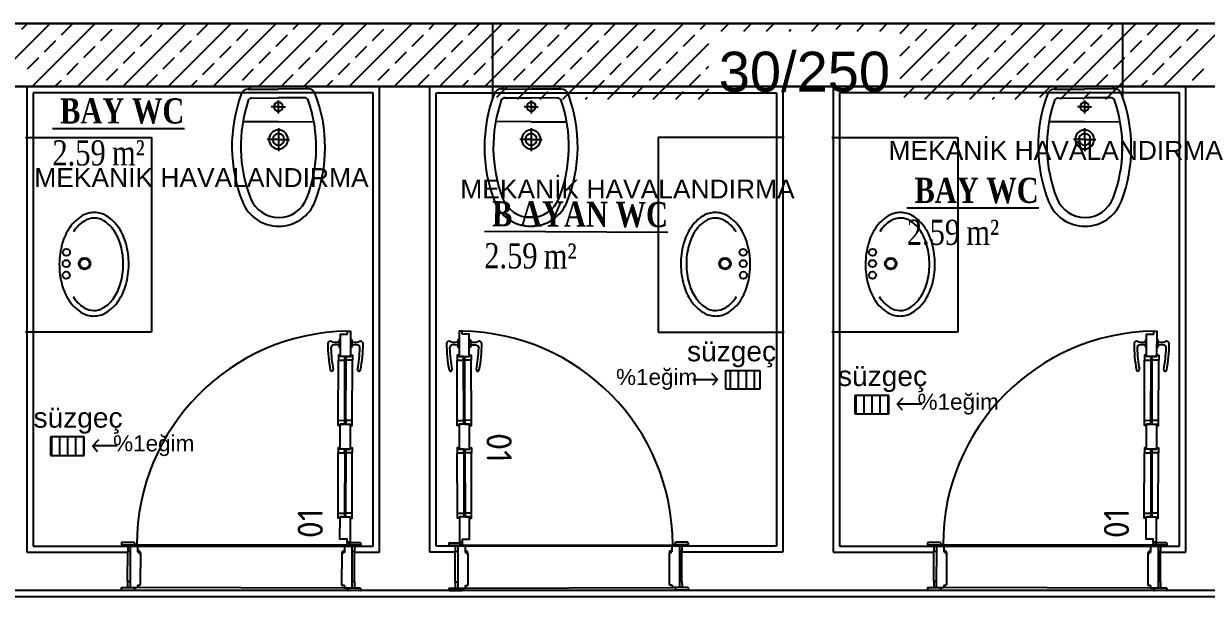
# Model space of a CAD drawing. Extents: x 357804 to 359242, y -615216 to -609926.
# Drawn here: x 358198.1 to 358667.5, y -610163.9 to -609936.4 of the extents above; entities that cross this region are included whole.
import ezdxf
from ezdxf.enums import TextEntityAlignment as Align

# ---------------------------------------------------------------- set-up
doc = ezdxf.new("R2010")
doc.units = 0
doc.header["$MEASUREMENT"] = 0
doc.layers.add('MKDU0', color=50, linetype='CONTINUOUS')
doc.styles.add('BORA', font='times.ttf')
doc.styles.add('KT-isocpeur', font='isocpeur.ttf', dxfattribs={"height": 10})
doc.styles.add('MtXpl_Times_New_Roma', font='timesbd.ttf')
doc.styles.get("Standard").update_dxf_attribs({"font": 'arial.ttf'})
doc.styles.add('style2', font='arial.ttf')

msp = doc.modelspace()

# ---------------------------------------------------------------- linework, layer by layer
at = {"layer": 'MKDU0', "color": 8, "ltscale": 0.03}
for p, q in [((357804.37, -609936.35), (359214.37, -609936.35)), ((357804.37, -609936.35), (359214.37, -609936.35)), ((359214.37, -609936.35), (357804.37, -609936.35)), ((359214.37, -609936.35), (357804.37, -609936.35)), ((357884.37, -609936.35), (358384.37, -609936.35)), ((358183.56, -609961.35), (358208.56, -609936.35)), ((358197.33, -609938.6), (358199.58, -609936.35)), ((358201.52, -609961.35), (358226.52, -609936.35)), ((358213.05, -609940.84), (358217.54, -609936.35)), ((358219.48, -609961.35), (358244.48, -609936.35)), ((358228.76, -609943.09), (358233.25, -609938.6)), ((358235.5, -609936.35), (358235.5, -609936.35)), ((358237.44, -609961.35), (358262.44, -609936.35)), ((358251.21, -609938.6), (358253.46, -609936.35)), ((358255.4, -609961.35), (358280.4, -609936.35)), ((358266.93, -609940.84), (358271.42, -609936.35)), ((358273.36, -609961.35), (358298.36, -609936.35)), ((358282.64, -609943.09), (358287.13, -609938.6)), ((358289.38, -609936.35), (358289.38, -609936.35)), ((358291.32, -609961.35), (358316.32, -609936.35)), ((358305.1, -609938.6), (358307.34, -609936.35)), ((358309.28, -609961.35), (358334.28, -609936.35)), ((358320.81, -609940.84), (358325.3, -609936.35)), ((358327.24, -609961.35), (358352.24, -609936.35)), ((358336.53, -609943.09), (358341.02, -609938.6)), ((358343.26, -609936.35), (358343.26, -609936.35)), ((358345.2, -609961.35), (358370.2, -609936.35)), ((358358.98, -609938.6), (358361.22, -609936.35)), ((358374.69, -609940.84), (358379.18, -609936.35)), ((358384.37, -609940.15), (358388.16, -609936.35)), ((358384.37, -609958.11), (358406.12, -609936.35)), ((358384.37, -609936.35), (358634.37, -609936.35)), ((358384.37, -609966.35), (358384.37, -609936.35)), ((358390.41, -609943.09), (358394.9, -609938.6)), ((358394.08, -609966.35), (358424.08, -609936.35)), ((358397.14, -609936.35), (358397.14, -609936.35)), ((358412.05, -609966.35), (358442.05, -609936.35)), ((358412.86, -609938.6), (358415.1, -609936.35)), ((358428.57, -609940.84), (358433.06, -609936.35)), ((358430.01, -609966.35), (358460.01, -609936.35)), ((358444.29, -609943.09), (358448.78, -609938.6)), ((358451.02, -609936.35), (358451.03, -609936.35)), ((358466.74, -609938.6), (358468.99, -609936.35)), ((358475, -609939.32), (358477.97, -609936.35)), ((358483.98, -609939.32), (358486.95, -609936.35)), ((358492.96, -609939.32), (358495.93, -609936.35)), ((358501.94, -609939.32), (358502.66, -609938.6)), ((358504.91, -609936.35), (358504.91, -609936.35)), ((358510.92, -609939.32), (358513.89, -609936.35)), ((358520.62, -609938.6), (358522.87, -609936.35)), ((358528.88, -609939.32), (358531.85, -609936.35)), ((358537.87, -609939.32), (358540.83, -609936.35)), ((358545.95, -609940.21), (358549.81, -609936.35)), ((358545.95, -609958.17), (358567.77, -609936.35)), ((358552.05, -609943.09), (358556.54, -609938.6)), ((358555.73, -609966.35), (358585.73, -609936.35)), ((358558.79, -609936.35), (358558.79, -609936.35)), ((358573.69, -609966.35), (358603.69, -609936.35)), ((358574.5, -609938.6), (358576.75, -609936.35)), ((358590.22, -609940.84), (358594.71, -609936.35)), ((358591.65, -609966.35), (358621.65, -609936.35)), ((358605.93, -609943.09), (358610.42, -609938.6)), ((358612.67, -609936.35), (358612.67, -609936.35)), ((358628.38, -609938.6), (358630.63, -609936.35)), ((358634.37, -609941.6), (358639.61, -609936.35)), ((358634.37, -609959.56), (358657.57, -609936.35)), ((358634.37, -609936.35), (359134.37, -609936.35)), ((358634.37, -609966.35), (358634.37, -609936.35)), ((358644.1, -609940.84), (358648.59, -609936.35)), ((358650.53, -609961.35), (358675.53, -609936.35)), ((358659.82, -609943.09), (358664.31, -609938.6)), ((358666.55, -609936.35), (358666.55, -609936.35)), ((358206.31, -609947.58), (358210.8, -609943.09)), ((358244.48, -609945.33), (358248.97, -609940.84)), ((358260.19, -609947.58), (358264.68, -609943.09)), ((358298.36, -609945.33), (358302.85, -609940.84)), ((358314.08, -609947.58), (358318.57, -609943.09)), ((358352.24, -609945.33), (358356.73, -609940.84)), ((358363.16, -609961.35), (358384.37, -609940.15)), ((358367.96, -609947.58), (358372.45, -609943.09)), ((358406.12, -609945.33), (358410.61, -609940.84)), ((358421.84, -609947.58), (358426.33, -609943.09)), ((358447.97, -609966.35), (358470.02, -609944.3)), ((358460, -609945.33), (358464.49, -609940.84)), ((358567.77, -609945.33), (358572.26, -609940.84)), ((358583.48, -609947.58), (358587.97, -609943.09)), ((358609.61, -609966.35), (358634.37, -609941.6)), ((358621.65, -609945.33), (358626.14, -609940.84)), ((358637.36, -609947.58), (358641.85, -609943.09)), ((358222.03, -609949.82), (358226.52, -609945.33)), ((358237.74, -609952.07), (358242.23, -609947.58)), ((358275.91, -609949.82), (358280.4, -609945.33)), ((358291.62, -609952.07), (358296.11, -609947.58)), ((358329.79, -609949.82), (358334.28, -609945.33)), ((358345.51, -609952.07), (358350, -609947.58)), ((358384.37, -609949.13), (358388.16, -609945.33)), ((358399.39, -609952.07), (358403.88, -609947.58)), ((358437.55, -609949.82), (358442.04, -609945.33)), ((358453.27, -609952.07), (358457.76, -609947.58)), ((358545.95, -609949.19), (358549.81, -609945.33)), ((358561.03, -609952.07), (358565.52, -609947.58)), ((358599.2, -609949.82), (358603.69, -609945.33)), ((358614.91, -609952.07), (358619.4, -609947.58)), ((358653.08, -609949.82), (358657.57, -609945.33)), ((358199.58, -609954.31), (358204.07, -609949.82)), ((358215.29, -609956.56), (358219.78, -609952.07)), ((358253.46, -609954.31), (358257.95, -609949.82)), ((358269.17, -609956.56), (358273.66, -609952.07)), ((358307.34, -609954.31), (358311.83, -609949.82)), ((358323.06, -609956.56), (358327.55, -609952.07)), ((358361.22, -609954.31), (358365.71, -609949.82)), ((358376.94, -609956.56), (358381.43, -609952.07)), ((358383.67, -609949.82), (358384.37, -609949.13)), ((358415.1, -609954.31), (358419.59, -609949.82)), ((358430.82, -609956.56), (358435.31, -609952.07)), ((358468.98, -609954.31), (358470.02, -609953.28)), ((358576.75, -609954.31), (358581.24, -609949.82)), ((358592.46, -609956.56), (358596.95, -609952.07)), ((358630.63, -609954.31), (358634.37, -609950.58)), ((358634.37, -609950.58), (358635.12, -609949.82)), ((358646.34, -609956.56), (358650.84, -609952.07)), ((358231.01, -609958.8), (358235.5, -609954.31)), ((358246.72, -609961.05), (358251.21, -609956.56)), ((358284.89, -609958.8), (358289.38, -609954.31)), ((358300.61, -609961.05), (358305.1, -609956.56)), ((358338.77, -609958.8), (358343.26, -609954.31)), ((358354.49, -609961.05), (358358.98, -609956.56)), ((358381.12, -609961.35), (358384.37, -609958.11)), ((358392.65, -609958.8), (358397.14, -609954.31)), ((358408.37, -609961.05), (358412.86, -609956.56)), ((358446.53, -609958.8), (358451.02, -609954.31)), ((358462.25, -609961.05), (358466.74, -609956.56)), ((358554.3, -609958.8), (358558.79, -609954.31)), ((358570.01, -609961.05), (358574.5, -609956.56)), ((358608.18, -609958.8), (358612.67, -609954.31)), ((358623.89, -609961.05), (358628.38, -609956.56)), ((358662.06, -609958.8), (358666.55, -609954.31)), ((359139.37, -609961.35), (357879.37, -609961.35)), ((357879.37, -609961.35), (359139.37, -609961.35)), ((357884.37, -609961.35), (358384.37, -609961.35)), ((358199.37, -609961.35), (358199.37, -610146.35)), ((358339.37, -609961.35), (358199.37, -609961.35)), ((358199.37, -609961.35), (358394.37, -609961.35)), ((358210.5, -609961.35), (358213.05, -609958.8)), ((358228.46, -609961.35), (358228.76, -609961.05)), ((358264.38, -609961.35), (358266.93, -609958.8)), ((358282.34, -609961.35), (358282.64, -609961.05)), ((358287.23, -609962.41), (358299.13, -609962.35)), ((358287.63, -609962.41), (358287.62, -609962.11)), ((358288.32, -609961.41), (358299.12, -609961.35)), ((358309.92, -609961.3), (358299.12, -609961.35)), ((358311.02, -609962.29), (358299.13, -609962.35)), ((358310.62, -609962.29), (358310.62, -609961.99)), ((358318.26, -609961.35), (358320.81, -609958.8)), ((358336.22, -609961.35), (358336.53, -609961.05)), ((358339.37, -610146.35), (358339.37, -609961.35)), ((358359.37, -610146.35), (358359.37, -609961.35)), ((358359.37, -609961.35), (358499.37, -609961.35)), ((358372.14, -609961.35), (358374.69, -609958.8)), ((358384.37, -609961.35), (358634.37, -609961.35)), ((358385.92, -609965.54), (358390.41, -609961.05)), ((358387.71, -609962.29), (358399.61, -609962.35)), ((358388.11, -609962.29), (358388.11, -609961.99)), ((358388.81, -609961.3), (358399.61, -609961.35)), ((358410.41, -609961.41), (358399.61, -609961.35)), ((358411.51, -609962.41), (358399.61, -609962.35)), ((358411.11, -609962.41), (358411.11, -609962.11)), ((358424.08, -609963.29), (358428.57, -609958.8)), ((358439.8, -609965.54), (358444.29, -609961.05)), ((358465.93, -609966.35), (358470.02, -609962.26)), ((358499.37, -609961.35), (358499.37, -610146.35)), ((358519.37, -609961.35), (358519.37, -610146.35)), ((358659.37, -609961.35), (358519.37, -609961.35)), ((358519.37, -609961.35), (358714.37, -609961.35)), ((358547.56, -609965.54), (358552.05, -609961.05)), ((358585.73, -609963.29), (358590.22, -609958.8)), ((358601.44, -609965.54), (358605.93, -609961.05)), ((358607.23, -609962.41), (358619.13, -609962.35)), ((358607.63, -609962.41), (358607.62, -609962.11)), ((358608.32, -609961.41), (358619.12, -609961.35)), ((358629.92, -609961.3), (358619.12, -609961.35)), ((358631.02, -609962.29), (358619.13, -609962.35)), ((358627.57, -609966.35), (358634.37, -609959.56)), ((358630.62, -609962.29), (358630.62, -609961.99)), ((358634.37, -609961.35), (359134.37, -609961.35)), ((358641.55, -609961.35), (358644.1, -609958.8)), ((358659.37, -610146.35), (358659.37, -609961.35)), ((358659.51, -609961.35), (358659.82, -609961.05)), ((358201.87, -609963.85), (358201.87, -610143.85)), ((358336.87, -609963.85), (358201.87, -609963.85)), ((358288.65, -609965.91), (358299.14, -609965.85)), ((358309.64, -609965.8), (358299.14, -609965.85)), ((358299.15, -609966.91), (358299.17, -609972.02)), ((358336.87, -610143.85), (358336.87, -609963.85)), ((358361.87, -610143.85), (358361.87, -609963.85)), ((358361.87, -609963.85), (358496.87, -609963.85)), ((358389.1, -609965.8), (358399.59, -609965.85)), ((358399.58, -609966.91), (358399.56, -609972.02)), ((358410.08, -609965.91), (358399.59, -609965.85)), ((358403.06, -609966.35), (358406.12, -609963.29)), ((358421.03, -609966.35), (358421.84, -609965.54)), ((358456.95, -609966.35), (358460, -609963.29)), ((358496.87, -609963.85), (358496.87, -610143.85)), ((358521.87, -609963.85), (358521.87, -610143.85)), ((358656.87, -609963.85), (358521.87, -609963.85)), ((358564.71, -609966.35), (358567.77, -609963.29)), ((358582.67, -609966.35), (358583.48, -609965.54)), ((358608.65, -609965.91), (358619.14, -609965.85)), ((358618.59, -609966.35), (358621.65, -609963.29)), ((358629.64, -609965.8), (358619.14, -609965.85)), ((358619.15, -609966.91), (358619.17, -609972.02)), ((358656.87, -610143.85), (358656.87, -609963.85)), ((358299.16, -609969.35), (358296.36, -609969.37)), ((358299.16, -609969.35), (358301.96, -609969.34)), ((358399.57, -609969.35), (358396.77, -609969.34)), ((358399.57, -609969.35), (358402.37, -609969.37)), ((358619.16, -609969.35), (358616.36, -609969.37)), ((358619.16, -609969.35), (358621.96, -609969.34)), ((358299.19, -609975.35), (358285.07, -609975.42)), ((358299.19, -609975.35), (358313.31, -609975.28)), ((358399.54, -609975.35), (358385.42, -609975.28)), ((358399.54, -609975.35), (358413.66, -609975.42)), ((358619.19, -609975.35), (358605.07, -609975.42)), ((358619.19, -609975.35), (358633.31, -609975.28)), ((358198.84, -609981.58), (358248.84, -609981.58)), ((358248.84, -609981.58), (358248.84, -610058.85)), ((358299.2, -609977.84), (358299.25, -609986.97)), ((358399.53, -609977.84), (358399.48, -609986.97)), ((358499.9, -609981.58), (358449.9, -609981.58)), ((358449.9, -609981.58), (358449.9, -610058.85)), ((358518.84, -609981.58), (358568.84, -609981.58)), ((358568.84, -609981.58), (358568.84, -610058.85)), ((358619.2, -609977.84), (358619.25, -609986.97)), ((358299.23, -609982.35), (358294.78, -609982.37)), ((358299.23, -609982.35), (358303.67, -609982.33)), ((358399.51, -609982.35), (358395.06, -609982.33)), ((358399.51, -609982.35), (358403.95, -609982.37)), ((358619.23, -609982.35), (358614.78, -609982.37)), ((358619.23, -609982.35), (358623.67, -609982.33)), ((358248.84, -610058.85), (358198.84, -610058.85)), ((358449.9, -610058.85), (358499.9, -610058.85)), ((358568.84, -610058.85), (358518.84, -610058.85)), ((358322.94, -610093.92), (358323, -610069.99)), ((358325.53, -610095.41), (358325.59, -610068.51)), ((358325.95, -610095.41), (358326.01, -610068.52)), ((358328.54, -610093.93), (358328.6, -610070)), ((358370.19, -610093.93), (358370.14, -610070)), ((358372.78, -610095.41), (358372.72, -610068.52)), ((358373.2, -610095.41), (358373.14, -610068.51)), ((358375.79, -610093.92), (358375.74, -610069.99)), ((358642.94, -610093.92), (358643, -610069.99)), ((358645.53, -610095.41), (358645.59, -610068.51)), ((358645.95, -610095.41), (358646.01, -610068.52)), ((358648.54, -610093.93), (358648.6, -610070)), ((358473.49, -610077.65), (358471.24, -610075.27)), ((358471.24, -610075.27), (358473.49, -610077.65)), ((358476.86, -610074.17), (358490.27, -610074.17)), ((358476.86, -610081.56), (358476.86, -610074.17)), ((358478.61, -610081.56), (358478.61, -610074.17)), ((358481.79, -610081.56), (358481.79, -610074.17)), ((358484.96, -610081.56), (358484.96, -610074.17)), ((358488.14, -610081.56), (358488.14, -610074.17)), ((358490.27, -610074.17), (358490.27, -610081.56)), ((358463.76, -610077.65), (358473.49, -610077.65)), ((358473.49, -610077.65), (358471.55, -610079.99)), ((358490.27, -610081.56), (358476.86, -610081.56)), ((358541.44, -610084), (358528.04, -610084)), ((358528.04, -610084), (358528.04, -610091.39)), ((358528.57, -610091.39), (358528.57, -610084)), ((358531.74, -610091.39), (358531.74, -610084)), ((358534.92, -610091.39), (358534.92, -610084)), ((358538.09, -610091.39), (358538.09, -610084)), ((358541.27, -610091.39), (358541.27, -610084)), ((358541.44, -610091.39), (358541.44, -610084)), ((358544.81, -610087.48), (358547.06, -610085.1)), ((358547.06, -610085.1), (358544.81, -610087.48)), ((358554.54, -610087.48), (358544.81, -610087.48)), ((358544.81, -610087.48), (358546.75, -610089.82)), ((358528.04, -610091.39), (358541.44, -610091.39)), ((358222.13, -610100.52), (358208.73, -610100.52)), ((358208.73, -610100.52), (358208.73, -610107.91)), ((358209.26, -610107.91), (358209.26, -610100.52)), ((358212.43, -610107.91), (358212.43, -610100.52)), ((358215.61, -610107.91), (358215.61, -610100.52)), ((358218.78, -610107.91), (358218.78, -610100.52)), ((358221.96, -610107.91), (358221.96, -610100.52)), ((358222.13, -610107.91), (358222.13, -610100.52)), ((358225.5, -610104), (358227.75, -610101.62)), ((358227.75, -610101.62), (358225.5, -610104)), ((358235.23, -610104), (358225.5, -610104)), ((358225.5, -610104), (358227.44, -610106.34)), ((358208.73, -610107.91), (358222.13, -610107.91)), ((358322.86, -610130.81), (358322.91, -610106.88)), ((358325.51, -610105.41), (358325.45, -610132.3)), ((358325.93, -610105.41), (358325.87, -610132.3)), ((358328.46, -610130.82), (358328.51, -610106.89)), ((358370.27, -610130.82), (358370.22, -610106.89)), ((358372.8, -610105.41), (358372.86, -610132.3)), ((358373.22, -610105.41), (358373.28, -610132.3)), ((358375.87, -610130.81), (358375.82, -610106.88)), ((358642.86, -610130.81), (358642.91, -610106.88)), ((358645.51, -610105.41), (358645.45, -610132.3)), ((358645.93, -610105.41), (358645.87, -610132.3)), ((358648.46, -610130.82), (358648.51, -610106.89)), ((358201.87, -610143.85), (358229.37, -610143.85)), ((358229.37, -610143.85), (358336.87, -610143.85)), ((358236.88, -610142.67), (358236.87, -610143.37)), ((358236.88, -610142.67), (358236.87, -610143.37)), ((358237.18, -610142.37), (358241.78, -610142.38)), ((358326.7, -610142.52), (358326.65, -610142.3)), ((358326.99, -610142.47), (358326.96, -610142.3)), ((358331.58, -610142.58), (358327.83, -610142.57)), ((358331.88, -610142.88), (358331.87, -610143.58)), ((358331.88, -610142.88), (358331.87, -610143.58)), ((358469.37, -610143.85), (358361.87, -610143.85)), ((358366.86, -610142.88), (358366.86, -610143.58)), ((358366.86, -610142.88), (358366.86, -610143.58)), ((358367.16, -610142.58), (358370.91, -610142.57)), ((358371.74, -610142.47), (358371.78, -610142.3)), ((358372.04, -610142.52), (358372.08, -610142.3)), ((358461.56, -610142.37), (358456.95, -610142.38)), ((358461.86, -610142.67), (358461.86, -610143.37)), ((358461.86, -610142.67), (358461.86, -610143.37)), ((358496.87, -610143.85), (358469.37, -610143.85)), ((358521.87, -610143.85), (358549.37, -610143.85)), ((358549.37, -610143.85), (358656.87, -610143.85)), ((358556.88, -610142.67), (358556.87, -610143.37)), ((358556.88, -610142.67), (358556.87, -610143.37)), ((358557.18, -610142.37), (358561.78, -610142.38)), ((358646.7, -610142.52), (358646.65, -610142.3)), ((358646.99, -610142.47), (358646.96, -610142.3)), ((358651.58, -610142.58), (358647.83, -610142.57)), ((358651.88, -610142.88), (358651.87, -610143.58)), ((358651.88, -610142.88), (358651.87, -610143.58)), ((358199.37, -610146.35), (358229.37, -610146.35)), ((358229.37, -610146.35), (358339.37, -610146.35)), ((358469.37, -610146.35), (358359.37, -610146.35)), ((358499.37, -610146.35), (358469.37, -610146.35)), ((358519.37, -610146.35), (358549.37, -610146.35)), ((358549.37, -610146.35), (358659.37, -610146.35)), ((358236.84, -610160.37), (358236.83, -610161.07)), ((358236.84, -610160.37), (358236.83, -610161.07)), ((358461.9, -610160.37), (358461.9, -610161.07)), ((358461.9, -610160.37), (358461.9, -610161.07)), ((358556.84, -610160.37), (358556.83, -610161.07)), ((358556.84, -610160.37), (358556.83, -610161.07)), ((357829.37, -610161.35), (359189.37, -610161.35)), ((357831.87, -610163.85), (359186.87, -610163.85)), ((358237.13, -610161.37), (358241.74, -610161.38)), ((358331.53, -610161.58), (358326.93, -610161.57)), ((358331.84, -610160.58), (358331.83, -610161.28)), ((358331.84, -610160.58), (358331.83, -610161.28)), ((358366.9, -610160.58), (358366.9, -610161.28)), ((358366.9, -610160.58), (358366.9, -610161.28)), ((358367.2, -610161.58), (358371.81, -610161.57)), ((358461.6, -610161.37), (358456.99, -610161.38)), ((358557.13, -610161.37), (358561.74, -610161.38)), ((358651.53, -610161.58), (358646.93, -610161.57)), ((358651.84, -610160.58), (358651.83, -610161.28)), ((358651.84, -610160.58), (358651.83, -610161.28))]:
    msp.add_line(p, q, dxfattribs=at)
for points in [[(358326.62, -610059.67), (358326.62, -610058.52), (358327.82, -610058.52), (358327.8, -610068.52), (358323.8, -610068.51), (358323.82, -610059.66)], [(358372.11, -610059.67), (358372.11, -610058.52), (358370.91, -610058.52), (358370.93, -610068.52), (358374.93, -610068.51), (358374.91, -610059.66)], [(358646.62, -610059.67), (358646.62, -610058.52), (358647.82, -610058.52), (358647.8, -610068.52), (358643.8, -610068.51), (358643.82, -610059.66)], [(358323.8, -610067.99), (358323, -610067.99), (358323, -610069.99), (358325.59, -610069.99), (358325.59, -610068.51), (358323.8, -610068.51)], [(358327.8, -610068), (358328.6, -610068), (358328.6, -610070), (358326.01, -610070), (358326.01, -610068.52), (358327.8, -610068.52)], [(358370.93, -610068), (358370.13, -610068), (358370.14, -610070), (358372.73, -610070), (358372.72, -610068.52), (358370.93, -610068.52)], [(358374.93, -610067.99), (358375.73, -610067.99), (358375.74, -610069.99), (358373.15, -610069.99), (358373.14, -610068.51), (358374.93, -610068.51)], [(358643.8, -610067.99), (358643, -610067.99), (358643, -610069.99), (358645.59, -610069.99), (358645.59, -610068.51), (358643.8, -610068.51)], [(358647.8, -610068), (358648.6, -610068), (358648.6, -610070), (358646.01, -610070), (358646.01, -610068.52), (358647.8, -610068.52)], [(358323.74, -610095.92), (358322.94, -610095.92), (358322.94, -610093.92), (358325.53, -610093.93), (358325.53, -610095.41), (358323.74, -610095.4)], [(358327.74, -610095.93), (358328.54, -610095.93), (358328.54, -610093.93), (358325.95, -610093.93), (358325.95, -610095.41), (358327.74, -610095.41)], [(358370.99, -610095.93), (358370.19, -610095.93), (358370.19, -610093.93), (358372.78, -610093.93), (358372.78, -610095.41), (358370.99, -610095.41)], [(358374.99, -610095.92), (358375.79, -610095.92), (358375.79, -610093.92), (358373.2, -610093.93), (358373.2, -610095.41), (358374.99, -610095.4)], [(358643.74, -610095.92), (358642.94, -610095.92), (358642.94, -610093.92), (358645.53, -610093.93), (358645.53, -610095.41), (358643.74, -610095.4)], [(358647.74, -610095.93), (358648.54, -610095.93), (358648.54, -610093.93), (358645.95, -610093.93), (358645.95, -610095.41), (358647.74, -610095.41)], [(358327.72, -610105.41), (358323.72, -610105.4), (358323.74, -610095.4), (358327.74, -610095.41), (358327.72, -610105.41)], [(358371.01, -610105.41), (358375.01, -610105.4), (358374.99, -610095.4), (358370.99, -610095.41), (358371.01, -610105.41)], [(358647.72, -610105.41), (358643.72, -610105.4), (358643.74, -610095.4), (358647.74, -610095.41), (358647.72, -610105.41)], [(358323.72, -610104.88), (358322.92, -610104.88), (358322.91, -610106.88), (358325.5, -610106.89), (358325.51, -610105.41), (358323.72, -610105.4)], [(358327.72, -610104.89), (358328.52, -610104.89), (358328.51, -610106.89), (358325.92, -610106.89), (358325.93, -610105.41), (358327.72, -610105.41)], [(358371.01, -610104.89), (358370.21, -610104.89), (358370.22, -610106.89), (358372.81, -610106.89), (358372.8, -610105.41), (358371.01, -610105.41)], [(358375.01, -610104.88), (358375.81, -610104.88), (358375.82, -610106.88), (358373.23, -610106.89), (358373.22, -610105.41), (358375.01, -610105.4)], [(358643.72, -610104.88), (358642.92, -610104.88), (358642.91, -610106.88), (358645.5, -610106.89), (358645.51, -610105.41), (358643.72, -610105.4)], [(358647.72, -610104.89), (358648.52, -610104.89), (358648.51, -610106.89), (358645.92, -610106.89), (358645.93, -610105.41), (358647.72, -610105.41)], [(358323.66, -610132.81), (358322.86, -610132.81), (358322.86, -610130.81), (358325.45, -610130.82), (358325.45, -610132.3), (358323.66, -610132.29)], [(358327.66, -610132.82), (358328.46, -610132.82), (358328.46, -610130.82), (358325.87, -610130.82), (358325.87, -610132.3), (358327.66, -610132.3)], [(358371.08, -610132.82), (358370.28, -610132.82), (358370.27, -610130.82), (358372.86, -610130.82), (358372.86, -610132.3), (358371.07, -610132.3)], [(358375.08, -610132.81), (358375.88, -610132.81), (358375.87, -610130.81), (358373.28, -610130.82), (358373.28, -610132.3), (358375.07, -610132.29)], [(358643.66, -610132.81), (358642.86, -610132.81), (358642.86, -610130.81), (358645.45, -610130.82), (358645.45, -610132.3), (358643.66, -610132.29)], [(358647.66, -610132.82), (358648.46, -610132.82), (358648.46, -610130.82), (358645.87, -610130.82), (358645.87, -610132.3), (358647.66, -610132.3)], [(358327.66, -610132.3), (358327.64, -610142.3), (358326.44, -610142.3), (358326.44, -610141.15), (358323.64, -610141.14), (358323.66, -610132.29)], [(358371.07, -610132.3), (358371.1, -610142.3), (358372.3, -610142.3), (358372.29, -610141.15), (358375.09, -610141.14), (358375.07, -610132.29)], [(358647.66, -610132.3), (358647.64, -610142.3), (358646.44, -610142.3), (358646.44, -610141.15), (358643.64, -610141.14), (358643.66, -610132.29)]]:
    msp.add_lwpolyline(points, close=True, dxfattribs=at)
for points in [[(358323.31, -610064.15, 0.141238), (358320.85, -610064.02, 0.296872), (358320.04, -610065.24)], [(358375.42, -610064.15, -0.141238), (358377.88, -610064.02, -0.296872), (358378.7, -610065.24)], [(358643.31, -610064.15, 0.141238), (358640.85, -610064.02, 0.296872), (358640.04, -610065.24)]]:
    msp.add_lwpolyline(points, format="xyb", dxfattribs=at)
for points in [[(358323.82, -610061.9), (358323.32, -610061.9), (358323.31, -610064.9), (358323.81, -610064.9)], [(358327.82, -610061.91), (358328.32, -610061.91), (358328.31, -610064.91), (358327.81, -610064.91)], [(358370.92, -610061.91), (358370.42, -610061.91), (358370.42, -610064.91), (358370.92, -610064.91)], [(358374.92, -610061.9), (358375.42, -610061.9), (358375.42, -610064.9), (358374.92, -610064.9)], [(358643.82, -610061.9), (358643.32, -610061.9), (358643.31, -610064.9), (358643.81, -610064.9)], [(358647.82, -610061.91), (358648.32, -610061.91), (358648.31, -610064.91), (358647.81, -610064.91)], [(358325.65, -610095.41), (358325.71, -610068.51)], [(358325.91, -610068.52), (358325.85, -610095.41)], [(358372.82, -610068.52), (358372.88, -610095.41)], [(358373.08, -610095.41), (358373.02, -610068.51)], [(358645.65, -610095.41), (358645.71, -610068.51)], [(358645.91, -610068.52), (358645.85, -610095.41)], [(358325.63, -610105.41), (358325.57, -610132.3)], [(358325.77, -610132.3), (358325.83, -610105.41)], [(358372.96, -610132.3), (358372.9, -610105.41)], [(358373.1, -610105.41), (358373.16, -610132.3)], [(358645.63, -610105.41), (358645.57, -610132.3)], [(358645.77, -610132.3), (358645.83, -610105.41)]]:
    msp.add_lwpolyline(points, dxfattribs=at)
for centre, radius in [((358215.05, -610027.19), 1.43), ((358483.69, -610027.19), 1.43), ((358535.05, -610027.19), 1.43), ((358215.01, -610031.69), 1.43), ((358222.27, -610031.69), 2.3), ((358222.27, -610031.69), 1.94), ((358476.47, -610031.69), 2.3), ((358476.47, -610031.69), 1.94), ((358483.72, -610031.69), 1.43), ((358535.01, -610031.69), 1.43), ((358542.27, -610031.69), 2.3), ((358542.27, -610031.69), 1.94), ((358214.98, -610036.29), 1.43), ((358483.75, -610036.29), 1.43), ((358534.98, -610036.29), 1.43)]:
    msp.add_circle(centre, radius, dxfattribs=at)
for centre, radius, start, end in [((358287.24, -609965.41), 3, 90.2908, 159.8168), ((358288.32, -609962.11), 0.7, 90.2908, 180.2908), ((358309.92, -609962), 0.7, 0.2908, 90.2908), ((358311.04, -609965.29), 3, 20.7649, 90.2908), ((358387.69, -609965.29), 3, 89.7092, 159.2351), ((358388.81, -609962), 0.7, 89.7092, 179.7092), ((358410.41, -609962.11), 0.7, 359.7092, 89.7092), ((358411.49, -609965.41), 3, 20.1832, 89.7092), ((358607.24, -609965.41), 3, 90.2908, 159.8168), ((358608.32, -609962.11), 0.7, 90.2908, 180.2908), ((358629.92, -609962), 0.7, 0.2908, 90.2908), ((358631.04, -609965.29), 3, 20.7649, 90.2908), ((358340.74, -609985.08), 60, 159.8168, 201.4495), ((358340.74, -609985.08), 56.5, 161.2563, 201.4495), ((358288.66, -609967.41), 1.5, 90.2908, 161.2563), ((358299.16, -609969.35), 1.75, 90.2908, 270.2908), ((358299.16, -609969.35), 1.75, 270.2908, 90.2908), ((358309.64, -609967.3), 1.5, 19.3254, 90.2908), ((358257.74, -609985.5), 56.5, 339.1322, 19.3254), ((358257.74, -609985.5), 60, 339.1322, 20.7649), ((358440.99, -609985.5), 60, 159.2351, 200.8678), ((358440.99, -609985.5), 56.5, 160.6746, 200.8678), ((358389.09, -609967.3), 1.5, 89.7092, 160.6746), ((358399.57, -609969.35), 1.75, 89.7092, 269.7092), ((358399.57, -609969.35), 1.75, 269.7092, 89.7092), ((358410.07, -609967.41), 1.5, 18.7437, 89.7092), ((358357.99, -609985.08), 56.5, 338.5505, 18.7437), ((358357.99, -609985.08), 60, 338.5505, 20.1832), ((358660.74, -609985.08), 60, 159.8168, 201.4495), ((358660.74, -609985.08), 56.5, 161.2563, 201.4495), ((358608.66, -609967.41), 1.5, 90.2908, 161.2563), ((358619.16, -609969.35), 1.75, 90.2908, 270.2908), ((358619.16, -609969.35), 1.75, 270.2908, 90.2908), ((358629.64, -609967.3), 1.5, 19.3254, 90.2908), ((358577.74, -609985.5), 56.5, 339.1322, 19.3254), ((358577.74, -609985.5), 60, 339.1322, 20.7649), ((358299.23, -609982.35), 3.75, 90.2908, 270.2908), ((358299.23, -609982.35), 2.3, 90.2908, 270.2908), ((358299.23, -609982.35), 3.75, 270.2908, 90.2908), ((358299.23, -609982.35), 2.3, 270.2908, 90.2908), ((358399.51, -609982.35), 3.75, 89.7092, 269.7092), ((358399.51, -609982.35), 2.3, 89.7092, 269.7092), ((358399.51, -609982.35), 3.75, 269.7092, 89.7092), ((358399.51, -609982.35), 2.3, 269.7092, 89.7092), ((358619.23, -609982.35), 3.75, 90.2908, 270.2908), ((358619.23, -609982.35), 2.3, 90.2908, 270.2908), ((358619.23, -609982.35), 3.75, 270.2908, 90.2908), ((358619.23, -609982.35), 2.3, 270.2908, 90.2908), ((358299.32, -610001.35), 15.5, 201.4495, 270.2908), ((358299.32, -610001.35), 12, 201.4495, 270.2908), ((358299.32, -610001.35), 12, 270.2908, 339.1322), ((358299.32, -610001.35), 15.5, 270.2908, 339.1322), ((358399.41, -610001.35), 15.5, 200.8678, 269.7092), ((358399.41, -610001.35), 12, 200.8678, 269.7092), ((358399.41, -610001.35), 15.5, 269.7092, 338.5505), ((358399.41, -610001.35), 12, 269.7092, 338.5505), ((358619.32, -610001.35), 15.5, 201.4495, 270.2908), ((358619.32, -610001.35), 12, 201.4495, 270.2908), ((358619.32, -610001.35), 12, 270.2908, 339.1322), ((358619.32, -610001.35), 15.5, 270.2908, 339.1322), ((358229.35, -610026.17), 15.7, 121.3168, 145.7687), ((358229.35, -610026.17), 13.51, 121.3168, 148.2266), ((358226.1, -610020.81), 9.43, 89.6034, 121.3168), ((358226.1, -610020.81), 7.24, 89.6034, 121.3168), ((358226.1, -610020.81), 7.24, 57.89, 89.6034), ((358226.1, -610020.81), 9.43, 57.89, 89.6034), ((358222.76, -610026.12), 13.51, 33.438, 57.89), ((358222.76, -610026.12), 15.7, 33.438, 57.89), ((358475.97, -610026.12), 15.7, 122.11, 146.562), ((358475.97, -610026.12), 13.51, 122.11, 146.562), ((358472.64, -610020.81), 9.43, 90.3966, 122.11), ((358472.64, -610020.81), 7.24, 90.3966, 122.11), ((358472.64, -610020.81), 9.43, 58.6832, 90.3966), ((358472.64, -610020.81), 7.24, 58.6832, 90.3966), ((358469.38, -610026.17), 13.51, 31.7734, 58.6832), ((358469.38, -610026.17), 15.7, 34.2313, 58.6832), ((358549.35, -610026.17), 15.7, 121.3168, 145.7687), ((358549.35, -610026.17), 13.51, 121.3168, 148.2266), ((358546.1, -610020.81), 9.43, 89.6034, 121.3168), ((358546.1, -610020.81), 7.24, 89.6034, 121.3168), ((358546.1, -610020.81), 7.24, 57.89, 89.6034), ((358546.1, -610020.81), 9.43, 57.89, 89.6034), ((358542.76, -610026.12), 13.51, 33.438, 57.89), ((358542.76, -610026.12), 15.7, 33.438, 57.89), ((358234.55, -610029.71), 21.99, 145.7687, 164.0858), ((358217.52, -610029.59), 19.8, 15.1209, 33.438), ((358217.52, -610029.59), 21.99, 15.1209, 33.438), ((358481.22, -610029.59), 21.99, 146.562, 164.8791), ((358481.22, -610029.59), 19.8, 146.562, 164.8791), ((358464.18, -610029.71), 21.99, 15.9142, 34.2313), ((358554.55, -610029.71), 21.99, 145.7687, 164.0858), ((358537.52, -610029.59), 19.8, 15.1209, 33.438), ((358537.52, -610029.59), 21.99, 15.1209, 33.438), ((358242.8, -610032.06), 30.56, 164.0858, 179.6034), ((358209.24, -610031.83), 30.56, 359.6034, 15.1209), ((358489.5, -610031.83), 30.56, 164.8791, 180.3966), ((358455.93, -610032.06), 30.56, 0.3966, 15.9142), ((358562.8, -610032.06), 30.56, 164.0858, 179.6034), ((358529.24, -610031.83), 30.56, 359.6034, 15.1209), ((358209.24, -610031.83), 28.38, 359.6034, 15.1209), ((358489.5, -610031.83), 28.38, 164.8791, 180.3966), ((358529.24, -610031.83), 28.38, 359.6034, 15.1209), ((358242.8, -610032.06), 30.56, 179.6034, 195.1209), ((358209.24, -610031.83), 28.38, 344.0858, 359.6034), ((358209.24, -610031.83), 30.56, 344.0858, 359.6034), ((358489.5, -610031.83), 30.56, 180.3966, 195.9142), ((358489.5, -610031.83), 28.38, 180.3966, 195.9142), ((358455.93, -610032.06), 30.56, 344.8791, 0.3966), ((358562.8, -610032.06), 30.56, 179.6034, 195.1209), ((358529.24, -610031.83), 28.38, 344.0858, 359.6034), ((358529.24, -610031.83), 30.56, 344.0858, 359.6034), ((358234.52, -610034.3), 21.99, 195.1209, 213.438), ((358217.48, -610034.18), 19.8, 325.7687, 344.0858), ((358217.48, -610034.18), 21.99, 325.7687, 344.0858), ((358481.25, -610034.18), 21.99, 195.9142, 214.2313), ((358481.25, -610034.18), 19.8, 195.9142, 214.2313), ((358464.21, -610034.3), 21.99, 326.562, 344.8791), ((358554.52, -610034.3), 21.99, 195.1209, 213.438), ((358537.48, -610034.18), 19.8, 325.7687, 344.0858), ((358537.48, -610034.18), 21.99, 325.7687, 344.0858), ((358229.27, -610037.76), 15.7, 213.438, 237.89), ((358229.27, -610037.76), 13.51, 210.9801, 237.89), ((358222.68, -610037.72), 13.51, 301.3168, 325.7687), ((358222.68, -610037.72), 15.7, 301.3168, 325.7687), ((358476.05, -610037.72), 15.7, 214.2313, 238.6832), ((358476.05, -610037.72), 13.51, 214.2313, 238.6832), ((358469.46, -610037.76), 13.51, 302.11, 329.0199), ((358469.46, -610037.76), 15.7, 302.11, 326.562), ((358549.27, -610037.76), 15.7, 213.438, 237.89), ((358549.27, -610037.76), 13.51, 210.9801, 237.89), ((358542.68, -610037.72), 13.51, 301.3168, 325.7687), ((358542.68, -610037.72), 15.7, 301.3168, 325.7687), ((358225.94, -610043.07), 9.43, 237.89, 269.6034), ((358225.94, -610043.07), 7.24, 237.89, 269.6034), ((358225.94, -610043.07), 9.43, 269.6034, 301.3168), ((358225.94, -610043.07), 7.24, 269.6034, 301.3168), ((358472.79, -610043.07), 9.43, 238.6832, 270.3966), ((358472.79, -610043.07), 7.24, 238.6832, 270.3966), ((358472.79, -610043.07), 7.24, 270.3966, 302.11), ((358472.79, -610043.07), 9.43, 270.3966, 302.11), ((358545.94, -610043.07), 9.43, 237.89, 269.6034), ((358545.94, -610043.07), 7.24, 237.89, 269.6034), ((358545.94, -610043.07), 9.43, 269.6034, 301.3168), ((358545.94, -610043.07), 7.24, 269.6034, 301.3168), ((358319.87, -610063.59), 1.08, 63.3633, 169.3074), ((358374.56, -610063.49), 55.75, 179.8954, 190.752), ((358374.56, -610063.49), 54.55, 181.8387, 190.7402), ((358321.87, -610058.45), 4.44, 250.0515, 288.9332), ((358329.77, -610058.47), 4.44, 250.8115, 289.6932), ((358329.75, -610068.37), 4.44, 76.7765, 108.9332), ((358277.06, -610063.28), 54.55, 349.0045, 357.906), ((358330.23, -610065.27), 1.35, 0.2451, 66.3838), ((358331.75, -610063.62), 1.08, 10.4372, 116.3814), ((358277.06, -610063.28), 55.75, 348.9927, 359.8493), ((358366.98, -610063.62), 1.08, 63.6186, 169.5628), ((358421.67, -610063.28), 55.75, 180.1507, 191.0073), ((358368.5, -610065.27), 1.35, 113.6162, 179.7549), ((358421.67, -610063.28), 54.55, 182.094, 190.9955), ((358368.96, -610058.47), 4.44, 250.3068, 289.1885), ((358368.98, -610068.37), 4.44, 71.0668, 103.2235), ((358376.86, -610058.45), 4.44, 251.0668, 289.9485), ((358324.17, -610063.49), 54.55, 349.2598, 358.1613), ((358378.86, -610063.59), 1.08, 10.6926, 116.6367), ((358324.17, -610063.49), 55.75, 349.248, 0.1046), ((358639.87, -610063.59), 1.08, 63.3633, 169.3074), ((358694.56, -610063.49), 55.75, 179.8954, 190.752), ((358694.56, -610063.49), 54.55, 181.8387, 190.7402), ((358641.87, -610058.45), 4.44, 250.0515, 288.9332), ((358649.77, -610058.47), 4.44, 250.8115, 289.6932), ((358649.75, -610068.37), 4.44, 76.7765, 108.9332), ((358597.06, -610063.28), 54.55, 349.0045, 357.906), ((358650.23, -610065.27), 1.35, 0.2451, 66.3838), ((358651.75, -610063.62), 1.08, 10.4372, 116.3814), ((358597.06, -610063.28), 55.75, 348.9927, 359.8493), ((358320.38, -610073.78), 0.6, 191.2658, 11.2658), ((358331.2, -610073.8), 0.6, 168.4789, 348.4789), ((358367.53, -610073.8), 0.6, 191.5211, 11.5211), ((358378.36, -610073.78), 0.6, 168.7342, 348.7342), ((358640.38, -610073.78), 0.6, 191.2658, 11.2658), ((358651.2, -610073.8), 0.6, 168.4789, 348.4789), ((358237.18, -610142.67), 0.3, 89.7977, 179.8723), ((358241.78, -610142.68), 0.3, 359.8723, 89.9469), ((358327.83, -610142.87), 0.3, 89.7977, 179.8723), ((358331.58, -610142.88), 0.3, 359.8723, 89.9469), ((358367.16, -610142.88), 0.3, 90.0531, 180.1277), ((358370.91, -610142.87), 0.3, 0.1277, 90.2023), ((358456.95, -610142.68), 0.3, 90.0531, 180.1277), ((358461.56, -610142.67), 0.3, 0.1277, 90.2023), ((358557.18, -610142.67), 0.3, 89.7977, 179.8723), ((358561.78, -610142.68), 0.3, 359.8723, 89.9469), ((358647.83, -610142.87), 0.3, 89.7977, 179.8723), ((358651.58, -610142.88), 0.3, 359.8723, 89.9469), ((358237.13, -610161.07), 0.3, 179.8723, 269.947), ((358241.74, -610161.08), 0.3, 269.8723, 359.8723), ((358326.93, -610161.27), 0.3, 179.8723, 269.8723), ((358331.53, -610161.28), 0.3, 269.7977, 359.8723), ((358367.2, -610161.28), 0.3, 180.1277, 270.2023), ((358371.81, -610161.27), 0.3, 270.1277, 0.1277), ((358456.99, -610161.08), 0.3, 180.1277, 270.1277), ((358461.6, -610161.07), 0.3, 270.053, 0.1277), ((358557.13, -610161.07), 0.3, 179.8723, 269.947), ((358561.74, -610161.08), 0.3, 269.8723, 359.8723), ((358646.93, -610161.27), 0.3, 179.8723, 269.8723), ((358651.53, -610161.28), 0.3, 269.7977, 359.8723)]:
    msp.add_arc(centre, radius, start, end, dxfattribs=at)

# ---------------------------------------------------------------- texts
for s, height, p in [('30/250', 15.908, (358474, -609963.41)), ('MEKANİK HAVALANDIRMA', 7.5, (358541.36, -609990.46)), ('MEKANİK HAVALANDIRMA', 7.5, (358202.29, -610001.25)), ('MEKANİK HAVALANDIRMA', 7.5, (358371.4, -610005.81))]:
    msp.add_text(s, height=height, dxfattribs=at).set_placement(p)
at = {"layer": 'MKDU0', "color": 8, "ltscale": 0.03, "width": 0.8}
for s, style, p in [('%%U BAY WC', 'MtXpl_Times_New_Roma', (358209.52, -609976.02)), ('2.59', 'BORA', (358209.52, -609992.68)), ('m²', 'BORA', (358233.14, -609992.68)), ('%%U BAY WC', 'MtXpl_Times_New_Roma', (358548.64, -610007.57)), ('2.59', 'BORA', (358548.64, -610024.24)), ('m²', 'BORA', (358572.27, -610024.24))]:
    msp.add_text(s, height=10, dxfattribs=dict(at, style=style)).set_placement(p)
for s, style, p in [('%%U B AYAN WC', 'MtXpl_Times_New_Roma', (358380.97, -610016.84)), ('2.59', 'BORA', (358380.89, -610033.51)), ('m²', 'BORA', (358404.51, -610033.63))]:
    msp.add_text(s, height=10, rotation=359.7092, dxfattribs=dict(at, style=style)).set_placement(p)
at = {"layer": 'MKDU0', "color": 8, "ltscale": 0.03, "style": 'style2'}
for s, height, p in [('süzgeç', 7.987, (358461.39, -610070.48)), ('%%%1eğim', 6.39, (358433.21, -610079.9)), ('süzgeç', 7.987, (358521.32, -610080.31)), ('%%%1eğim', 6.39, (358552.9, -610089.73)), ('süzgeç', 7.987, (358202.01, -610096.84)), ('%%%1eğim', 6.39, (358233.59, -610106.25))]:
    msp.add_text(s, height=height, dxfattribs=at).set_placement(p)
at = {"layer": 'MKDU0', "color": 8, "ltscale": 0.03, "style": 'KT-isocpeur'}
for rotation, p in [(270.1277, (358386.81, -610104.86)), (89.8723, (358311.85, -610134.86)), (89.8723, (358631.85, -610134.86))]:
    msp.add_attdef('01', text='90/220', height=10, rotation=rotation, dxfattribs=at).set_placement(p, align=Align.MIDDLE_CENTER)

# ---------------------------------------------------------------- next in the draw order: wipeouts: each hides what was drawn before it
at = {"color": 8, "ltscale": 0.03}
for points in [[(358329.34, -610158.58), (358329.37, -610145.58), (358239.37, -610145.37), (358239.34, -610158.37)], [(358369.39, -610158.58), (358369.36, -610145.58), (358459.36, -610145.37), (358459.39, -610158.37)], [(358649.34, -610158.58), (358649.37, -610145.58), (358559.37, -610145.37), (358559.34, -610158.37)]]:
    msp.add_wipeout(points, dxfattribs=at).dxf.layer = 'MKDU0'

# ---------------------------------------------------------------- next in the draw order: linework, layer by layer
at = {"layer": 'MKDU0', "color": 8, "ltscale": 0.03}
for p, q in [((358236.87, -610143.37), (358243.02, -610143.38)), ((358239.34, -610157.87), (358239.37, -610145.87)), ((358239.37, -610143.37), (358239.37, -610145.87)), ((358239.37, -610145.87), (358240.37, -610145.88)), ((358240.37, -610143.38), (358240.34, -610160.38)), ((358242.08, -610142.68), (358242.08, -610143.38)), ((358325.72, -610143.57), (358243.02, -610143.38)), ((358243.32, -610143.68), (358243.32, -610146.18)), ((358243.32, -610146.18), (358244.12, -610146.19)), ((358243.58, -610146.15), (358244.27, -610146.15)), ((358243.8, -610146.03), (358244.06, -610146.03)), ((358243.8, -610146.15), (358243.8, -610146.63)), ((358244.06, -610146.15), (358244.06, -610146.63)), ((358324.94, -610146.21), (358324.68, -610146.21)), ((358325.42, -610143.87), (358325.42, -610146.37)), ((358331.87, -610143.58), (358325.72, -610143.57)), ((358326.8, -610143.45), (358326.8, -610143.57)), ((358327.1, -610143.44), (358327.1, -610143.57)), ((358327.53, -610142.87), (358327.52, -610143.57)), ((358328.37, -610143.57), (358328.34, -610160.57)), ((358329.37, -610146.08), (358328.37, -610146.07)), ((358329.34, -610158.08), (358329.37, -610146.08)), ((358329.37, -610143.58), (358329.37, -610146.08)), ((358366.86, -610143.58), (358373.01, -610143.57)), ((358369.36, -610143.58), (358369.36, -610146.08)), ((358369.36, -610146.08), (358370.36, -610146.07)), ((358369.39, -610158.08), (358369.36, -610146.08)), ((358370.36, -610143.57), (358370.4, -610160.57)), ((358371.21, -610142.87), (358371.21, -610143.57)), ((358371.64, -610143.44), (358371.64, -610143.57)), ((358371.94, -610143.45), (358371.94, -610143.57)), ((358373.01, -610143.57), (358455.71, -610143.38)), ((358373.31, -610143.87), (358373.31, -610146.37)), ((358373.8, -610146.21), (358374.05, -610146.21)), ((358455.15, -610146.15), (358454.46, -610146.15)), ((358455.41, -610146.18), (358454.61, -610146.19)), ((358454.93, -610146.03), (358454.68, -610146.03)), ((358454.68, -610146.15), (358454.68, -610146.63)), ((358454.93, -610146.15), (358454.93, -610146.63)), ((358455.41, -610143.68), (358455.41, -610146.18)), ((358461.86, -610143.37), (358455.71, -610143.38)), ((358456.65, -610142.68), (358456.65, -610143.38)), ((358458.36, -610143.38), (358458.4, -610160.38)), ((358459.36, -610145.87), (358458.36, -610145.88)), ((358459.36, -610143.37), (358459.36, -610145.87)), ((358459.39, -610157.87), (358459.36, -610145.87)), ((358556.87, -610143.37), (358563.02, -610143.38)), ((358559.34, -610157.87), (358559.37, -610145.87)), ((358559.37, -610143.37), (358559.37, -610145.87)), ((358559.37, -610145.87), (358560.37, -610145.88)), ((358560.37, -610143.38), (358560.34, -610160.38)), ((358562.08, -610142.68), (358562.08, -610143.38)), ((358645.72, -610143.57), (358563.02, -610143.38)), ((358563.32, -610143.68), (358563.32, -610146.18)), ((358563.32, -610146.18), (358564.12, -610146.19)), ((358563.58, -610146.15), (358564.27, -610146.15)), ((358563.8, -610146.03), (358564.06, -610146.03)), ((358563.8, -610146.15), (358563.8, -610146.63)), ((358564.06, -610146.15), (358564.06, -610146.63)), ((358644.94, -610146.21), (358644.68, -610146.21)), ((358645.42, -610143.87), (358645.42, -610146.37)), ((358651.87, -610143.58), (358645.72, -610143.57)), ((358646.8, -610143.45), (358646.8, -610143.57)), ((358647.1, -610143.44), (358647.1, -610143.57)), ((358647.53, -610142.87), (358647.52, -610143.57)), ((358648.37, -610143.57), (358648.34, -610160.57)), ((358649.37, -610146.08), (358648.37, -610146.07)), ((358649.34, -610158.08), (358649.37, -610146.08)), ((358649.37, -610143.58), (358649.37, -610146.08)), ((358243.8, -610146.63), (358244.06, -610146.63)), ((358244.42, -610146.49), (358244.39, -610159.09)), ((358324.32, -610146.66), (358324.29, -610159.26)), ((358325.15, -610146.33), (358324.46, -610146.33)), ((358325.42, -610146.37), (358324.62, -610146.36)), ((358324.68, -610146.33), (358324.68, -610146.81)), ((358324.93, -610146.81), (358324.68, -610146.81)), ((358324.94, -610146.33), (358324.93, -610146.81)), ((358373.31, -610146.37), (358374.11, -610146.36)), ((358373.58, -610146.33), (358374.27, -610146.33)), ((358373.8, -610146.33), (358373.8, -610146.81)), ((358373.8, -610146.81), (358374.05, -610146.81)), ((358374.05, -610146.33), (358374.05, -610146.81)), ((358374.42, -610146.66), (358374.44, -610159.26)), ((358454.32, -610146.49), (358454.34, -610159.09)), ((358454.93, -610146.63), (358454.68, -610146.63)), ((358563.8, -610146.63), (358564.06, -610146.63)), ((358564.42, -610146.49), (358564.39, -610159.09)), ((358644.32, -610146.66), (358644.29, -610159.26)), ((358645.15, -610146.33), (358644.46, -610146.33)), ((358645.42, -610146.37), (358644.62, -610146.36)), ((358644.68, -610146.33), (358644.68, -610146.81)), ((358644.93, -610146.81), (358644.68, -610146.81)), ((358644.94, -610146.33), (358644.93, -610146.81)), ((358236.84, -610160.37), (358242.99, -610160.38)), ((358239.34, -610157.87), (358240.34, -610157.88)), ((358239.34, -610157.87), (358239.34, -610160.37)), ((358243.29, -610159.38), (358243.29, -610160.08)), ((358243.29, -610159.38), (358244.09, -610159.39)), ((358325.39, -610159.57), (358324.59, -610159.56)), ((358325.39, -610159.57), (358325.39, -610160.27)), ((358329.34, -610158.08), (358328.34, -610158.07)), ((358329.34, -610158.08), (358329.34, -610160.58)), ((358369.39, -610158.08), (358370.39, -610158.07)), ((358369.39, -610158.08), (358369.4, -610160.58)), ((358373.34, -610159.57), (358374.14, -610159.56)), ((358373.34, -610159.57), (358373.35, -610160.27)), ((358455.44, -610159.38), (358454.64, -610159.39)), ((358455.44, -610159.38), (358455.45, -610160.08)), ((358461.9, -610160.37), (358455.75, -610160.38)), ((358459.39, -610157.87), (358458.39, -610157.88)), ((358459.39, -610157.87), (358459.4, -610160.37)), ((358556.84, -610160.37), (358562.99, -610160.38)), ((358559.34, -610157.87), (358560.34, -610157.88)), ((358559.34, -610157.87), (358559.34, -610160.37)), ((358563.29, -610159.38), (358563.29, -610160.08)), ((358563.29, -610159.38), (358564.09, -610159.39)), ((358645.39, -610159.57), (358644.59, -610159.56)), ((358645.39, -610159.57), (358645.39, -610160.27)), ((358649.34, -610158.08), (358648.34, -610158.07)), ((358649.34, -610158.08), (358649.34, -610160.58)), ((358242.04, -610160.38), (358242.04, -610161.08)), ((358325.69, -610160.57), (358242.99, -610160.38)), ((358331.84, -610160.58), (358325.69, -610160.57)), ((358326.63, -610160.57), (358326.63, -610161.27)), ((358366.9, -610160.58), (358373.05, -610160.57)), ((358372.1, -610160.57), (358372.11, -610161.27)), ((358373.05, -610160.57), (358455.75, -610160.38)), ((358456.69, -610160.38), (358456.69, -610161.08)), ((358562.04, -610160.38), (358562.04, -610161.08)), ((358645.69, -610160.57), (358562.99, -610160.38)), ((358651.84, -610160.58), (358645.69, -610160.57)), ((358646.63, -610160.57), (358646.63, -610161.27))]:
    msp.add_line(p, q, dxfattribs=at)
for centre in [(358326.93, -610142.97), (358371.8, -610142.97), (358646.93, -610142.97)]:
    msp.add_circle(centre, 0.5, dxfattribs=at)
for centre, radius, start, end in [((358327.85, -610143.33), 84.82, 90.8274, 180.0351), ((358370.89, -610143.33), 84.82, 359.9649, 89.1726), ((358647.85, -610143.33), 84.82, 90.8274, 180.0351), ((358243.02, -610143.68), 0.3, 359.8723, 89.8723), ((358243.93, -610146.13), 0.347, 356.4997, 183.245), ((358244.12, -610146.49), 0.3, 359.8723, 89.8723), ((358324.81, -610146.31), 0.347, 356.4997, 183.245), ((358325.72, -610143.87), 0.3, 89.8723, 179.8723), ((358373.01, -610143.87), 0.3, 0.1277, 90.1277), ((358373.92, -610146.31), 0.347, 356.755, 183.5003), ((358454.62, -610146.49), 0.3, 90.1277, 180.1277), ((358454.8, -610146.13), 0.347, 356.755, 183.5003), ((358455.71, -610143.68), 0.3, 90.1277, 180.1277), ((358563.02, -610143.68), 0.3, 359.8723, 89.8723), ((358563.93, -610146.13), 0.347, 356.4997, 183.245), ((358564.12, -610146.49), 0.3, 359.8723, 89.8723), ((358644.81, -610146.31), 0.347, 356.4997, 183.245), ((358645.72, -610143.87), 0.3, 89.8723, 179.8723), ((358324.62, -610146.66), 0.3, 89.8723, 179.8723), ((358374.12, -610146.66), 0.3, 0.1277, 90.1277), ((358644.62, -610146.66), 0.3, 89.8723, 179.8723), ((358242.99, -610160.08), 0.3, 269.7977, 359.8723), ((358244.09, -610159.09), 0.3, 269.8723, 359.9469), ((358324.59, -610159.26), 0.3, 179.7977, 269.8723), ((358325.69, -610160.27), 0.3, 179.8723, 269.9469), ((358373.05, -610160.27), 0.3, 270.0531, 0.1277), ((358374.14, -610159.26), 0.3, 270.1277, 0.2023), ((358454.64, -610159.09), 0.3, 180.0531, 270.1277), ((358455.75, -610160.08), 0.3, 180.1277, 270.2023), ((358562.99, -610160.08), 0.3, 269.7977, 359.8723), ((358564.09, -610159.09), 0.3, 269.8723, 359.9469), ((358644.59, -610159.26), 0.3, 179.7977, 269.8723), ((358645.69, -610160.27), 0.3, 179.8723, 269.9469)]:
    msp.add_arc(centre, radius, start, end, dxfattribs=at)

doc.saveas('drawing.dxf')
